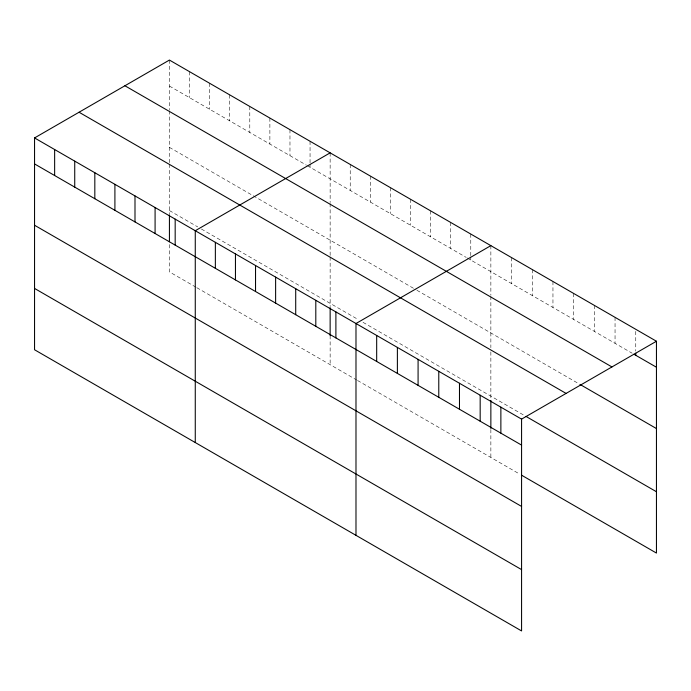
<?xml version="1.0" encoding="UTF-8"?>
<svg xmlns="http://www.w3.org/2000/svg" width="691" height="691" viewBox="0 0 691 691"><rect width="100%" height="100%" fill="white"/><g stroke="black" fill="none" stroke-linecap="round" stroke-linejoin="round"><path stroke-width="0.52" stroke-dasharray="3.46 2.59" d="M169.425 86.055L306.407 165.14M307.314 165.667L466.209 257.397M467.116 257.924L632.153 353.205M169.425 147.382L415.982 289.728M416.898 290.255L579.058 383.876M169.425 210.565L197.738 226.907M201.392 229.015L358.456 319.691M363.017 322.326L524.158 415.36M195.907 287.171L169.425 271.883L169.425 243.914M196.823 287.698L356.625 379.964M357.541 380.491L519.658 474.086M635.755 331.378L635.755 351.123M615.05 317.342L615.05 343.332M594.355 305.396L594.355 331.386M573.66 293.442L573.66 319.432M552.955 281.496L552.955 307.486M532.26 269.542L532.26 295.532M511.565 257.596L511.565 283.586M490.86 245.642L490.86 295.299M490.86 296.379L490.86 347.703M490.86 351.909L490.86 400.443M490.86 429.491L490.86 457.459M470.77 234.042L470.77 255.877M470.77 256.914L470.77 260.032M450.679 222.45L450.679 248.44M430.597 210.85L430.597 236.84M410.506 199.25L410.506 225.24M390.415 187.65L390.415 213.64M370.324 176.05L370.324 202.04M350.233 164.449L350.233 190.44M330.143 152.858L330.143 202.515M330.143 203.586L330.143 255.964M330.143 257.017L330.143 306.579M330.143 335.627L330.143 364.675M310.052 141.258L310.052 163.085M310.052 164.13L310.052 167.248M289.97 129.658L289.97 155.648M269.879 118.057L269.879 144.048M249.788 106.457L249.788 132.447M229.697 94.857L229.697 120.847M209.606 83.266L209.606 109.256M189.515 71.665L189.515 97.656M169.425 60.065L169.425 109.722M169.425 110.802L169.425 163.171M169.425 164.225L169.425 213.787"/><path stroke-width="1.04" d="M34.55 137.932L521.575 419.117L521.575 630.935L34.55 349.758L34.55 137.932L169.425 60.065L656.45 341.242L656.45 553.068L521.463 475.132M330.143 152.858L195.268 230.725L195.268 442.542M490.86 245.642L355.986 323.518L355.986 535.335M521.575 419.117L656.45 341.242M633.949 354.25L656.45 367.232M124.916 85.762L611.941 366.938M579.956 384.395L656.45 428.558M79.059 112.236L566.084 393.421M525.963 416.405L656.45 491.742M34.55 163.922L521.575 445.108M34.55 225.249L521.575 506.425M34.55 288.432L521.575 569.609M635.755 353.205L635.755 355.286M500.871 407.163L500.871 433.153M490.86 400.443L490.86 428.411M480.176 395.217L480.176 421.208M459.48 383.263L459.48 409.253M438.776 371.317L438.776 397.308M418.081 359.363L418.081 385.353M397.385 347.418L397.385 373.408M376.681 335.463L376.681 361.453M335.895 311.917L335.895 337.908M330.143 307.65L330.143 335.627M315.804 300.317L315.804 326.307M295.713 288.717L295.713 314.707M275.623 277.117L275.623 303.107M255.54 265.525L255.54 291.516M235.45 253.925L235.45 279.915M215.359 242.325L215.359 268.315M175.177 219.125L175.177 245.115M169.425 214.866L169.425 241.764M155.086 207.525L155.086 233.515M134.995 195.933L134.995 221.923M114.905 184.333L114.905 210.323M94.822 172.733L94.822 198.723M74.732 161.133L74.732 187.123M54.641 149.532L54.641 175.523"/></g></svg>
